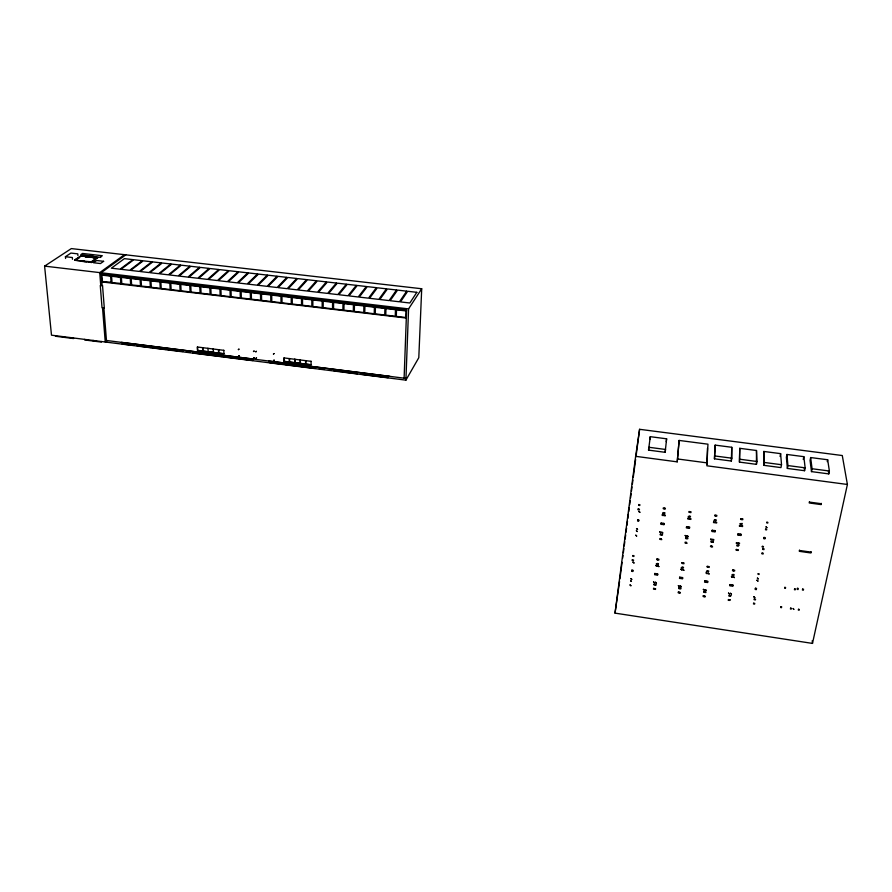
<?xml version="1.0" encoding="UTF-8"?>
<svg xmlns="http://www.w3.org/2000/svg" width="892" height="892" viewBox="0 0 892 892"><rect width="100%" height="100%" fill="white"/><g stroke="black" fill="none" stroke-linecap="round" stroke-linejoin="round"><path stroke-width="1.34" d="M311.118 361.338L283.957 357.915L283.99 361.372L311.118 364.806L311.029 361.271M714.459 458.822L715.161 445.119L731.774 447.282L731.819 458.187L731.328 461.041L714.459 458.822L715.161 445.119M389.904 376.368L268.704 361.026M706.91 464.453L707.467 448.341M847.4 484.467L706.865 465.791L707.958 444.183L679.135 440.436L677.218 461.855L635.639 456.325L615.023 613.127L812.489 643.411L847.4 484.467L842.282 455.533L639.597 429.308L635.639 456.325M404.109 378.175L406.618 309.847L101.22 273.922M405.905 380.148L408.581 308.888L44.6 266.128L51.491 335.18L405.905 380.148L418.794 357.703L421.704 288.752L71.327 248.589L44.6 266.128M677.218 461.855L679.135 440.436M650.279 436.679L648.54 450.125L665.142 452.311L666.625 438.808L650.279 436.679L649.9 439.477M619.918 578.797L622.081 562.339M622.627 558.225L622.984 555.482M623.352 552.739L623.887 548.625M624.255 545.882L624.79 541.767M625.147 539.024L625.693 534.91M626.05 532.167L626.597 528.053M626.953 525.31L627.5 521.196M627.856 518.453L628.403 514.338M628.76 511.595L629.306 507.481M629.663 504.738L630.209 500.624M630.566 497.881L631.112 493.767M631.469 491.024L632.015 486.909M632.372 484.166L632.919 480.052M633.275 477.309L635.628 459.48M635.985 456.737L639.597 429.308M648.54 450.125L648.93 447.282L665.543 449.468L665.142 452.311M615.023 613.127L619.55 581.539M666.224 441.607L666.625 438.808M663.481 513.324L663.592 512.565L664.874 512.744L664.763 513.502L662.566 513.201L663.581 512.688M664.25 508.083L664.127 508.886L665.265 509.042L665.376 508.239L663.291 507.949L663.191 508.63L664.15 508.763M657.081 564.19L657.192 563.454L658.441 563.644L658.329 564.368L656.189 564.056L657.17 563.566M657.705 559.931L657.817 559.161M660.849 539.482L660.961 538.701L659.846 538.545L659.734 539.326L661.797 539.615L660.95 538.824M661.496 535.1L661.608 534.353M654.572 589.278L654.683 588.53M655.196 585.074L655.297 584.36M689.07 516.903L689.193 516.134L690.475 516.312L690.352 517.081L688.156 516.769L689.17 516.256M689.895 511.651L689.772 512.443L690.91 512.61L691.032 511.807L688.936 511.517L688.825 512.198L689.795 512.331M682.124 567.847L682.235 567.122L683.495 567.301L683.372 568.037L681.22 567.713L682.213 567.234M682.793 563.577L682.915 562.819M686.16 543.105L686.283 542.325L685.156 542.169L685.034 542.938L687.108 543.239L686.26 542.447M686.851 538.712L686.974 537.965M679.336 592.979L679.459 592.232M680.005 588.776L680.117 588.051M714.827 520.493L714.96 519.735L716.254 519.913L716.12 520.683L713.901 520.37L714.938 519.858M715.707 515.241L715.574 516.033L716.722 516.2L716.856 515.398L714.737 515.108L714.626 515.788L715.596 515.922M707.311 571.538L707.434 570.802L708.705 570.991L708.571 571.716L706.408 571.404L707.412 570.913M708.036 567.256L708.159 566.498M711.638 546.751L711.76 545.971L710.634 545.804L710.5 546.584L712.596 546.885L711.749 546.082M712.373 542.358L712.496 541.6M704.256 596.703L704.39 595.956M704.97 592.489L705.093 591.775M731.774 447.282L731.328 461.041M739.769 448.319L739.457 462.112L756.438 464.353L756.962 461.498L756.483 450.505L739.769 448.319L739.457 462.112M741.575 519.545L741.72 518.754M732.667 575.24L732.823 574.415L734.094 574.593L733.96 575.329L731.752 575.106L732.778 574.626M733.458 570.869L733.592 570.1M737.271 550.42L737.405 549.639M738.219 545.157L738.063 546.015L736.77 545.826L736.904 545.079L739.133 545.291L738.097 545.793M729.478 599.703L729.344 600.45L728.229 600.283L728.363 599.547L730.414 599.87L729.355 600.361M756.483 450.505L756.438 464.353M763.808 451.452L763.875 465.334L780.968 467.598L781.515 464.721L780.623 453.638L763.808 451.452L763.875 465.334M780.087 456.47L780.623 453.638M786.922 454.463L786.376 457.295L787.368 468.434L804.562 470.708L805.142 467.832L803.837 456.659L786.922 454.463L787.926 465.568L787.368 468.434M803.268 459.503L803.837 456.659M810.65 457.551L810.07 460.383L811.486 471.612L828.779 473.897L829.382 471.021L827.664 459.759L810.65 457.551L812.066 468.746L811.486 471.612M811.096 551.78L810.951 552.973L799.332 551.323L799.466 550.13M821.287 503.378L821.142 504.593L809.267 502.977L809.412 501.772M827.263 461.655L827.664 459.759M408.581 308.877L421.704 288.752M150.369 287.191L149.979 280.779L141.07 279.731L141.482 286.131L150.648 286.968M140.512 286.02L140.1 279.62L131.213 278.572L131.637 284.972L140.791 285.797M130.678 284.849L130.243 278.449L121.379 277.412L121.836 283.801L130.957 284.626M120.866 283.689L120.409 277.3L111.567 276.252L112.046 282.641L121.156 283.466M111.087 282.53L110.608 276.141L101.788 275.104L102.29 281.482L111.377 282.307M125.828 254.833L101.142 272.762L102.145 285.708M124.49 254.688L99.737 272.606L100.763 285.54M88.654 261.902L91.285 262.203L97.93 257.632L81.116 255.692L74.594 260.107L81.428 255.959L97.083 258.156M88.988 262.17L91.608 262.471L94.786 260.252M100.651 256.907L102.312 255.736L82.532 253.462L80.815 254.61L100.684 257.409M79.477 257.688L75.53 260.375L91.252 261.802L97.05 257.755M92.556 256.818L93.247 256.339L86.379 256.104L92.59 257.197M65.584 258.468L65.417 256.718L70.914 253.072L77.782 253.863L77.927 255.614M85.03 256.539L95.377 257.732M85.364 256.807L90.571 257.409M93.181 257.71L95.779 258.011M65.417 256.718L72.33 257.52L72.486 259.271M74.594 260.107L91.608 262.471M80.782 260.988L84.718 261.445M81.161 261.267L86.379 261.869M101.264 274.558L406.596 310.505M101.844 281.917L406.317 318.054M223.87 350.344L197.333 346.999L197.489 350.433L223.981 353.79L223.792 350.277M223.903 353.723L197.656 350.4L197.511 346.966M311.029 364.739L284.158 361.338L284.124 357.882M106.46 340.476L405.972 378.409M167.607 349.564L170.082 349.876M172.546 350.188L177.486 350.812M180.307 351.169L182.782 351.481M186.495 351.961L190.208 352.429M319.225 368.797L324.353 369.444M333.731 370.637L341.469 371.618M122.159 343.933L133.61 345.394M137.1 345.828L151.149 347.612M152.097 347.735L166.213 349.519M192.605 352.875L206.866 354.682M207.825 354.804L222.153 356.622M223.123 356.744L237.506 358.573M238.476 358.695L252.927 360.524M269.384 362.609L282.63 364.293M284.927 364.583L299.556 366.445M300.548 366.567L315.233 368.429M342.706 371.919L357.558 373.804M361.271 374.272L373.48 375.822M374.484 375.945L388.098 377.673M714.916 455.968L731.819 458.187M739.959 459.257L756.962 461.498M764.411 462.469L781.515 464.721M787.926 465.568L805.142 467.832M812.066 468.746L829.382 471.021M677.641 458.979L707.323 462.915M809.445 502.096L821.331 503.712M740.873 523.47L739.825 523.994L742.211 523.437L742.077 524.195L740.773 524.017M637.668 520.37L638.739 520.527M661.017 523.671L662.098 523.827M662.979 523.95L664.061 524.095M686.483 527.261L687.565 527.417M688.468 527.54L689.549 527.696M712.117 530.874L713.21 531.03M714.113 531.164L715.206 531.309M737.918 534.52L739.022 534.676M739.936 534.698L741.04 534.854M763.909 538.077L765.013 538.233M799.5 550.476L811.129 552.126M631.848 570.724L632.907 570.88M654.695 574.091L655.754 574.247M656.623 574.381L657.683 574.537M679.615 577.771L680.674 577.927M681.555 578.061L682.614 578.217M704.691 581.472L705.762 581.629M706.642 581.762L707.713 581.918M729.924 585.197L731.005 585.353M731.908 585.386L732.979 585.553M755.334 588.843L756.427 589.01M730.225 595.51L728.965 595.332L728.842 596.046L731.15 595.555L730.135 596.023M828.4 471.389L828.779 473.897M804.272 468.211L804.562 470.708M812.222 640.724L812.489 643.411M55.46 335.682L55.516 336.262L64.213 337.366L64.157 336.786M64.469 336.819L64.525 337.41L73.557 338.559L73.501 337.968M84.651 339.384L84.707 339.975L93.047 341.034L92.991 340.443M93.303 340.488L93.359 341.067L101.409 342.093L101.354 341.502M103.896 307.93L106.594 342.171M102.524 307.762L105.245 342.004M121.357 342.361L253.205 359.063M202.785 347.635L202.93 351.069M202.618 347.612L202.763 351.047M207.903 348.281L208.204 351.738M213.188 348.939L213.478 352.407M218.64 349.631L218.763 353.076M218.484 349.608L218.607 353.054M289.521 358.562L289.554 362.018M289.365 358.539L289.387 362.007M294.929 359.242L294.951 362.709M294.761 359.22L294.784 362.687M300.336 359.922L300.359 363.39M300.18 359.9L300.191 363.367M305.599 360.58L305.599 364.048M305.766 360.602L305.766 364.07M311.843 299.846L311.832 306.346L302.544 305.242L302.522 298.742L311.843 299.846M312.858 299.957L312.847 306.469L322.168 307.573L322.19 301.061L312.858 299.957M323.205 301.184L323.183 307.695L332.515 308.799L332.571 302.288L323.205 301.184M333.597 302.41L333.541 308.922L342.907 310.037L342.985 303.514L333.597 302.41M344.011 303.637L343.922 310.16L353.321 311.263L353.422 304.741L344.011 303.637M354.447 304.863L354.336 311.386L363.758 312.512L363.891 305.978L354.447 304.863M364.917 306.09L364.783 312.635L374.227 313.75L374.395 307.205L364.917 306.09M375.421 307.327L375.264 313.873L384.731 314.999L384.92 308.454L375.421 307.327M385.957 308.576L385.768 315.121L395.256 316.247L395.468 309.691L385.957 308.576M396.516 309.814L396.293 316.37L405.815 317.496L406.061 310.94L396.516 309.814M638.159 509.009L638.059 509.778L639.33 509.945L639.43 509.187L638.159 509.009M638.761 504.549L638.661 505.34L639.776 505.496L639.887 504.705L638.761 504.549M632.305 559.819L632.205 560.544L633.454 560.733L633.554 559.998L632.305 559.819M632.885 555.538L632.785 556.296L633.889 556.452L633.989 555.694L632.885 555.538M636.553 528.577L637.535 529.369L636.553 528.577M637.758 519.735L637.579 521.006L638.661 521.162L638.828 519.891L637.758 519.735M638.873 511.473L639.865 512.264L638.873 511.473M635.795 535.222L636.643 536.014L635.795 535.222M636.397 530.762L637.211 531.52L636.397 530.762M630.053 584.962L630.889 585.732L630.053 584.962M630.633 580.681L631.436 581.417L630.633 580.681M630.778 578.596L631.748 579.354L630.778 578.596M631.937 570.111L631.77 571.326L632.818 571.482L632.986 570.267L631.937 570.111M633.008 562.183L633.989 562.952L633.008 562.183M659.812 531.888L660.805 532.669L659.812 531.888M661.106 523.035L660.916 524.306L661.998 524.463L662.187 523.18L661.106 523.035M662.31 514.751L662.221 515.398L663.302 515.543L663.403 514.907L662.31 514.751M660.336 534.174L660.225 534.921L662.41 535.111L662.511 534.486L660.336 534.174M653.546 581.974L654.505 582.732L653.546 581.974M654.784 573.478L654.605 574.704L655.665 574.861L655.843 573.634L654.784 573.478M655.943 565.55L656.913 566.32L655.943 565.55M656.88 559.028L656.791 559.674L658.809 560.087L658.92 559.329L656.88 559.028M654.059 584.171L653.959 584.896L656.099 585.096L656.189 584.494L654.059 584.171M661.775 532.167L662.767 532.959L661.775 532.167M663.079 523.314L662.89 524.585L663.971 524.741L664.161 523.459L663.079 523.314M664.295 515.03L664.194 515.665L665.287 515.821L665.376 515.186L664.295 515.03M653.591 588.363L653.479 589.11L655.497 589.411L655.598 588.776L653.591 588.363M655.464 582.264L656.434 583.022L655.464 582.264M656.713 573.768L656.534 574.983L657.594 575.139L657.772 573.924L656.713 573.768M657.883 565.829L658.853 566.598L657.883 565.829M685.19 535.49L686.182 536.282L685.19 535.49M686.584 526.626L686.383 527.897L687.464 528.053L687.665 526.782L686.584 526.626M687.877 518.33L687.777 518.966L688.869 519.122L688.97 518.486L687.877 518.33M685.692 537.787L685.58 538.534L687.777 538.723L687.877 538.099L685.692 537.787M678.366 585.665L679.336 586.434L678.366 585.665M679.704 577.157L679.514 578.384L680.585 578.54L680.774 577.314L679.704 577.157M680.953 569.207L681.923 569.977L680.953 569.207M681.967 562.685L681.867 563.331L683.896 563.744L684.019 562.986L681.967 562.685M678.868 587.861L678.756 588.586L680.908 588.787L681.009 588.185L678.868 587.861M687.163 535.78L688.156 536.56L687.163 535.78M688.568 526.904L688.368 528.175L689.449 528.332L689.65 527.06L688.568 526.904M689.873 518.609L689.772 519.244L690.865 519.4L690.966 518.765L689.873 518.609M678.355 592.065L678.243 592.812L680.273 593.113L680.373 592.489L678.355 592.065M680.306 585.955L681.265 586.713L680.306 585.955M681.644 577.447L681.455 578.674L682.525 578.83L682.714 577.603L681.644 577.447M682.904 569.497L683.874 570.267L682.904 569.497M710.734 539.125L710.623 539.76L711.716 539.916L711.827 539.281L710.734 539.125M712.217 530.238L712.006 531.52L713.098 531.665L713.321 530.394L712.217 530.238M713.611 521.932L713.5 522.567L714.603 522.723L714.715 522.088L713.611 521.932M711.214 541.422L711.091 542.169L713.31 542.369L713.422 541.734L711.214 541.422M703.353 589.378L704.323 590.147L703.353 589.378M704.792 580.859L704.58 582.086L705.65 582.242L705.862 581.015L704.792 580.859M706.129 572.898L707.1 573.668L706.129 572.898M707.211 566.353L707.1 567.011L709.151 567.423L709.285 566.654L707.211 566.353M703.844 591.586L703.721 592.31L705.884 592.511L705.996 591.909L703.844 591.586M703.286 595.789L703.152 596.536L705.193 596.848L705.304 596.213L703.286 595.789M712.719 539.404L712.619 540.039L713.712 540.195L713.812 539.56L712.719 539.404M714.213 530.517L714.001 531.799L715.094 531.955L715.317 530.673L714.213 530.517M715.618 522.21L715.507 522.857L716.611 523.002L716.722 522.366L715.618 522.21M705.304 589.668L706.274 590.437L705.304 589.668M706.743 581.149L706.531 582.376L707.612 582.532L707.813 581.305L706.743 581.149M708.081 573.188L709.062 573.957L708.081 573.188M736.435 542.782L736.324 543.418L737.428 543.574L737.539 542.938L736.435 542.782M738.03 533.873L737.796 535.155L738.899 535.312L739.133 534.029L738.03 533.873M739.513 525.555L739.401 526.202L740.505 526.347L740.628 525.711L739.513 525.555M740.717 518.72L740.605 519.4L742.724 519.713L742.869 518.91L740.717 518.72M728.508 593.113L729.466 593.882L728.508 593.113M730.035 584.583L729.812 585.81L730.894 585.966L731.106 584.739L730.035 584.583M731.462 576.611L732.432 577.38L731.462 576.611M732.622 570.055L732.499 570.713L734.584 571.025L734.718 570.267L732.622 570.055M736.279 549.472L736.134 550.252L738.253 550.453L738.375 549.795L736.279 549.472M738.464 542.96L738.342 543.596L739.446 543.752L739.557 543.116L738.464 542.96M740.059 534.063L739.825 535.334L740.929 535.49L741.163 534.208L740.059 534.063M741.553 525.734L741.43 526.38L742.545 526.536L742.657 525.89L741.553 525.734M730.481 593.314L731.451 594.083L730.481 593.314M732.02 584.773L731.797 585.999L732.878 586.167L733.09 584.94L732.02 584.773M733.447 576.801L734.417 577.57L733.447 576.801M762.337 546.35L762.214 546.997L763.318 547.153L763.441 546.517L762.337 546.35M764.02 537.441L763.786 538.723L764.89 538.88L765.135 537.597L764.02 537.441M765.604 529.101L765.481 529.748L766.596 529.904L766.719 529.257L765.604 529.101M766.061 526.882L766.875 527.663L766.061 526.882M766.897 522.244L766.763 522.924L767.744 523.069L767.878 522.389L766.897 522.244M762.783 548.658L762.638 549.416L763.931 549.595L764.076 548.848L762.783 548.658M753.829 596.781L754.799 597.551L753.829 596.781M755.457 588.229L755.223 589.467L756.304 589.623L756.539 588.397L755.457 588.229M756.973 580.246L757.944 581.027L756.973 580.246M757.408 578.127L758.211 578.875L757.408 578.127M758.211 573.679L758.088 574.337L759.047 574.47L759.17 573.824L758.211 573.679M762.102 553.062L761.946 553.843L763.095 554.01L763.24 553.23L762.102 553.062M754.275 598.989L754.141 599.714L755.401 599.903L755.546 599.179L754.275 598.989M753.628 603.215L753.484 603.962L754.599 604.129L754.743 603.382L753.628 603.215M780.924 606.683L780.745 607.563L781.492 607.675L781.671 606.794L780.924 606.683M784.837 587.371L784.648 588.274L785.406 588.386L785.584 587.482L784.837 587.371M790.613 608.132L790.435 609.013L791.182 609.124L791.371 608.244L790.613 608.132M794.616 588.809L794.426 589.712L795.185 589.824L795.374 588.921L794.616 588.809M793.178 608.534L793.78 609.392L793.178 608.534M797.381 588.33L797.169 589.389L798.061 589.523L798.284 588.464L797.381 588.33M798.507 609.292L798.34 610.072L799.132 610.195L799.299 609.414L798.507 609.292M802.61 589.099L802.421 590.036L803.346 590.169L803.547 589.233L802.61 589.099M416.843 292.32L409.829 303.001L400.475 301.909L407.689 291.271L416.843 292.32M406.685 291.16L399.449 301.786L390.127 300.704L397.553 290.101L406.685 291.16M396.55 289.989L389.102 300.582L379.802 299.5L387.451 288.941L396.55 289.989M386.448 288.83L378.788 299.377L369.511 298.296L377.372 287.782L386.448 288.83M376.368 287.67L368.496 298.173L359.242 297.103L367.314 286.622L376.368 287.67M366.322 286.51L358.227 296.98L349.006 295.899L357.291 285.462L366.322 286.51M356.298 285.351L347.992 295.787L338.804 294.717L347.289 284.314L356.298 285.351M346.308 284.202L337.789 294.594L328.613 293.524L337.321 283.165L346.308 284.202M336.34 283.054L327.609 293.401L318.466 292.342L327.375 282.017L336.34 283.054M326.394 281.905L317.452 292.219L308.331 291.16L317.452 280.88L326.394 281.905M316.47 280.768L307.327 291.037L298.24 289.978L307.562 279.742L316.47 280.768M306.58 279.631L297.237 289.867L288.161 288.807L297.694 278.605L306.58 279.631M296.724 278.494L287.168 288.685L278.114 287.637L287.86 277.468L296.724 278.494M286.878 277.356L277.122 287.514L268.102 286.466L278.036 276.342L286.878 277.356M277.066 276.23L267.109 286.343L258.1 285.295L268.247 275.215L277.066 276.23M267.277 275.104L257.119 285.184L248.143 284.135L258.479 274.089L267.277 275.104M257.52 273.978L247.151 284.024L238.197 282.976L248.745 272.963L257.52 273.978M247.786 272.852L237.216 282.864L228.285 281.816L239.034 271.848L247.786 272.852M238.075 271.737L227.304 281.705L218.406 280.668L229.344 270.733L238.075 271.737M228.385 270.622L217.425 280.545L208.55 279.519L219.677 269.618L228.385 270.622M218.73 269.507L207.568 279.397L198.715 278.371L210.044 268.514L218.73 269.507M209.085 268.403L197.734 278.248L188.903 277.222L200.432 267.399L209.085 268.403M199.485 267.288L187.933 277.111L179.125 276.085L190.843 266.295L199.485 267.288M189.896 266.184L178.155 275.974L169.369 274.948L181.277 265.192L189.896 266.184M180.329 265.091L168.398 274.825L159.635 273.811L171.743 264.099L180.329 265.091M170.796 263.987L158.676 273.699L149.934 272.673L162.232 263.006L170.796 263.987M161.285 262.895L148.975 272.562L140.256 271.547L152.744 261.913L161.285 262.895M151.807 261.802L139.297 271.436L130.6 270.421L143.278 260.821L151.807 261.802M142.341 260.709L129.652 270.309L120.977 269.295L133.833 259.728L142.341 260.709M132.908 259.628L120.03 269.183L111.377 268.18L124.423 258.647L132.908 259.628M103.617 261.311L100.473 263.541L93.504 262.739L96.682 260.509L103.617 261.311M159.891 281.95L150.96 280.891L151.339 287.302L160.259 288.361L159.891 281.95M169.837 283.121L160.872 282.062L161.229 288.473L170.171 289.543L169.837 283.121M179.794 284.292L170.807 283.232L171.153 289.655L180.117 290.714L179.794 284.292M189.784 285.462L180.775 284.403L181.087 290.837L190.085 291.896L189.784 285.462M199.808 286.644L190.776 285.585L191.066 292.018L200.076 293.089L199.808 286.644M209.854 287.826L200.789 286.767L201.057 293.2L210.099 294.271L209.854 287.826M219.923 289.019L210.846 287.949L211.081 294.393L220.146 295.464L219.923 289.019M230.025 290.212L220.915 289.131L221.138 295.587L230.225 296.668L230.025 290.212M240.16 291.405L231.017 290.324L231.218 296.78L240.327 297.861L240.16 291.405M250.317 292.598L241.152 291.517L241.319 297.984L250.462 299.065L250.317 292.598M260.497 293.791L251.31 292.71L251.455 299.188L260.62 300.269L260.497 293.791M270.711 294.996L261.501 293.914L261.624 300.392L270.811 301.474L270.711 294.996M280.947 296.2L271.714 295.118L271.804 301.596L281.025 302.689L280.947 296.2M291.216 297.415L281.961 296.322L282.028 302.812L291.26 303.904L291.216 297.415M301.518 298.63L292.23 297.538L292.275 304.027L301.541 305.12L301.518 298.63M102.547 285.752L100.272 285.485L102.034 307.707L104.297 307.974L102.547 285.752M238.933 349.162L238.376 349.608L238.933 349.162M254.075 351.069L253.506 351.504L254.075 351.069M256.361 351.359L255.803 351.794L256.361 351.359M274.022 353.578L273.454 354.012L274.022 353.578M239.112 355.741L238.554 356.176L239.112 355.741M254.22 357.647L253.651 358.082L254.22 357.647M256.506 357.937L255.937 358.372L256.506 357.937M274.112 360.167L273.554 360.602L274.112 360.167"/></g></svg>
